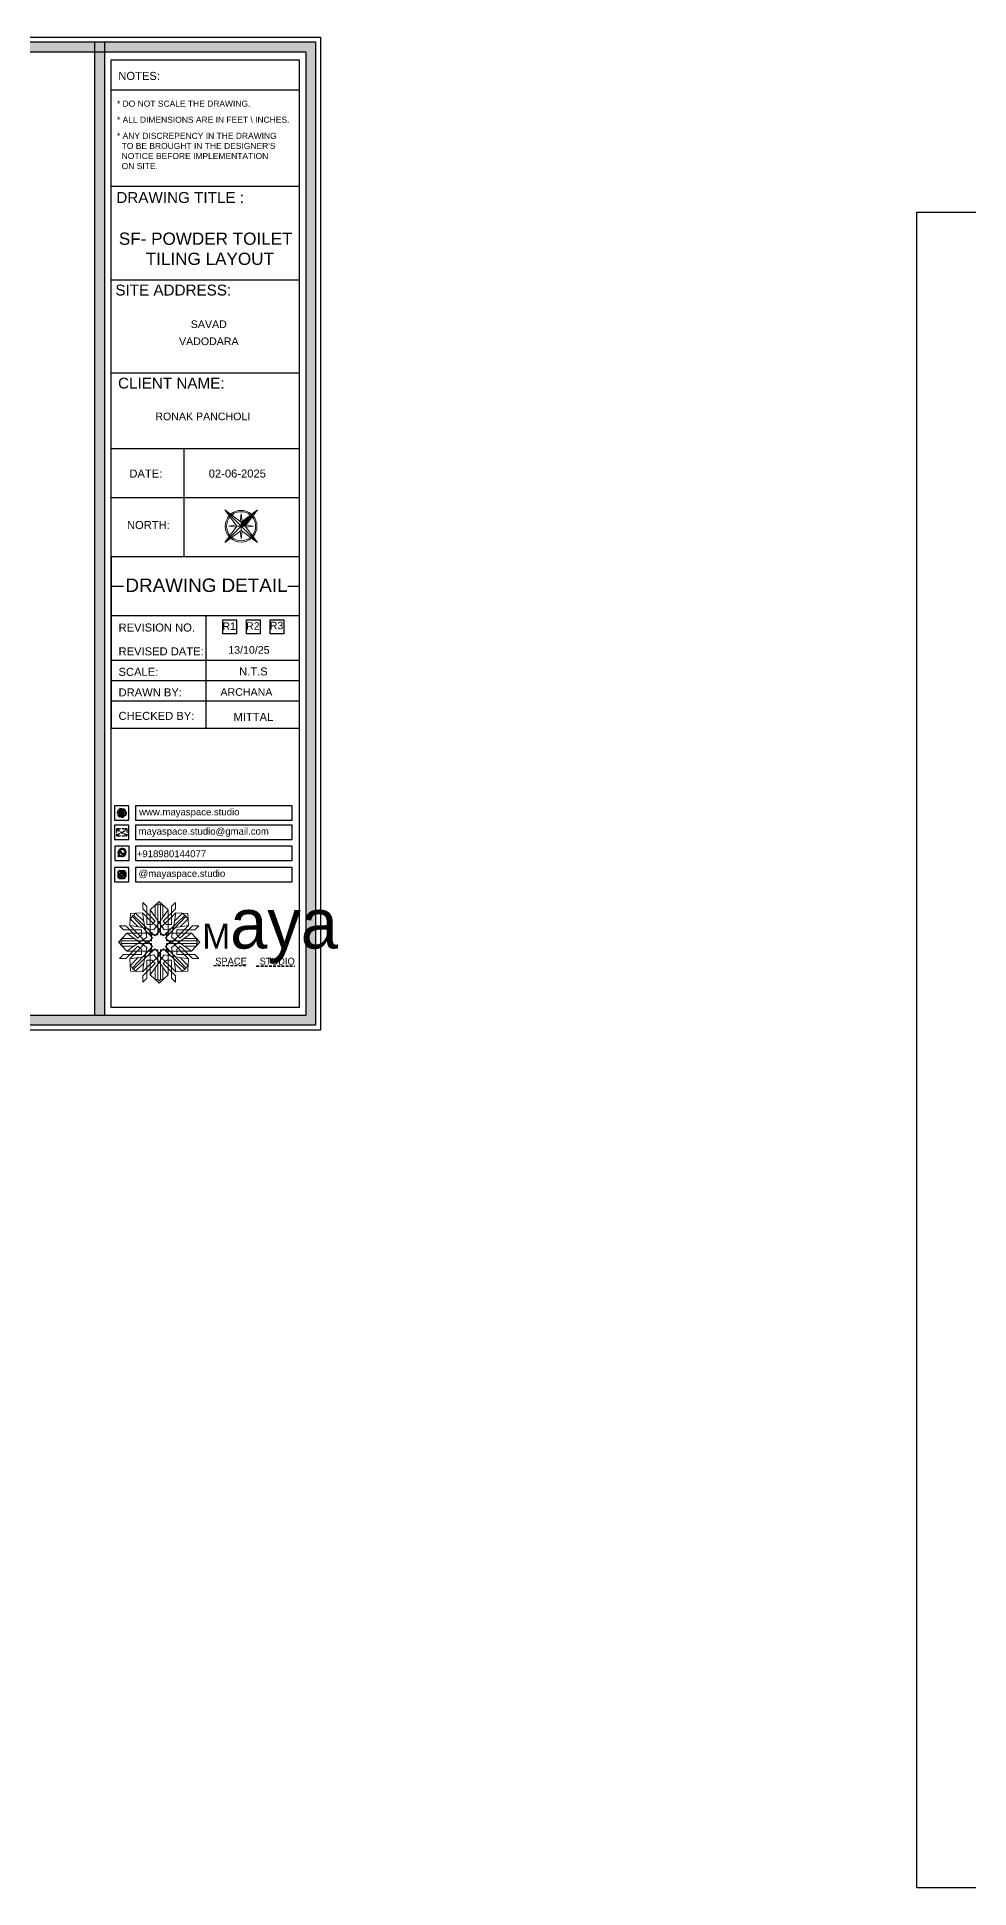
# Model space of a CAD drawing. Header units: millimetres. Extents: x 56222 to 3066687, y -650199 to -121287.
# Drawn here: x 148933 to 149099.7, y -185412.7 to -185081.6 of the extents above; entities that cross this region are included whole.
import ezdxf
from ezdxf.enums import TextEntityAlignment as Align

# ---------------------------------------------------------------- set-up
doc = ezdxf.new("R2010")
doc.units = ezdxf.units.MM
doc.header["$MEASUREMENT"] = 0
doc.linetypes.add('DASHEDX2', pattern=[1.5, 1, -0.5])
for name, color, linetype, lineweight in [('Dimension', 10, 'DASHEDX2', 20), ('NAME PLATE', 7, 'Continuous', 25), ('title block', 7, 'Continuous', 9), ('XX~SLAB ( BEAM )~ ( DIM )', 7, 'Continuous', 9)]:
    doc.layers.add(name, color=color, linetype=linetype, lineweight=lineweight)
doc.styles.add('Arial', font='arial.ttf')
doc.styles.get("Standard").update_dxf_attribs({"font": 'arial.ttf', "height": 6})

# ---------------------------------------------------------------- blocks, each defined once
blk = doc.blocks.new('FSFSF')
at = {"color": 42, "lineweight": 5, "true_color": 0xe0ac11}
for p, q in [((28593.19, 131.45), (28593.54, 137.71)), ((28599.8, 138.06), (28593.54, 137.71)), ((28595.12, 136.69), (28594.53, 136.69)), ((28594.56, 136.12), (28594.56, 136.71)), ((28596.24, 137.86), (28595.12, 136.69)), ((28606.27, 126.08), (28595.12, 136.69)), ((28596.24, 137.86), (28600.47, 133.65)), ((28601.03, 130), (28599.8, 138.06)), ((28599.8, 138.05), (28608.58, 129.56)), ((28600.03, 143.51), (28600.03, 140.16)), ((28602.15, 141.41), (28600.03, 143.51)), ((28606.47, 133.76), (28600.03, 140.16)), ((28602.15, 141.41), (28602.15, 131.95)), ((28603.86, 139.69), (28608.58, 144.08)), ((28603.86, 126.58), (28603.86, 139.69)), ((28603.86, 139.69), (28608.58, 133.02)), ((28607.9, 142.22), (28606.58, 142.22)), ((28606.58, 142.22), (28606.58, 135.84)), ((28607.9, 142.22), (28608.58, 142.85)), ((28607.9, 142.22), (28607.9, 126.58)), ((28613.31, 139.69), (28608.58, 144.08)), ((28609.27, 142.22), (28608.59, 142.85)), ((28613.31, 139.69), (28608.59, 133.02)), ((28617.37, 138.05), (28608.59, 129.56)), ((28609.27, 142.22), (28609.27, 126.58)), ((28609.27, 142.22), (28610.59, 142.22)), ((28610.59, 142.22), (28610.59, 135.84)), ((28610.7, 133.76), (28617.14, 140.16)), ((28610.9, 126.08), (28622.05, 136.69)), ((28613.31, 126.58), (28613.31, 139.69)), ((28615.02, 141.41), (28617.14, 143.51)), ((28615.02, 141.41), (28615.02, 131.95)), ((28616.14, 130), (28617.37, 138.06)), ((28620.93, 137.86), (28616.7, 133.65)), ((28617.14, 143.51), (28617.14, 140.16)), ((28617.37, 138.06), (28623.63, 137.71)), ((28620.93, 137.86), (28622.05, 136.69)), ((28622.05, 136.69), (28622.64, 136.69)), ((28622.62, 136.12), (28622.62, 136.71)), ((28624, 131.45), (28623.65, 137.71)), ((28591.56, 127.39), (28587.17, 122.66)), ((28587.73, 131.22), (28591.08, 131.22)), ((28589.84, 129.1), (28587.73, 131.22)), ((28589.84, 129.1), (28599.29, 129.1)), ((28597.49, 124.78), (28591.08, 131.22)), ((28604.66, 127.39), (28591.56, 127.39)), ((28591.56, 127.39), (28598.23, 122.67)), ((28593.19, 131.45), (28601.69, 122.67)), ((28601.25, 130.22), (28593.19, 131.45)), ((28593.39, 135), (28594.56, 136.12)), ((28593.39, 135), (28597.6, 130.78)), ((28605.17, 124.98), (28594.56, 136.12)), ((28597.49, 124.78), (28599.29, 126.5)), ((28599.29, 126.5), (28599.29, 129.1)), ((28605.86, 129.18), (28601.03, 130)), ((28602.07, 125.39), (28601.25, 130.22)), ((28604.75, 131.95), (28602.15, 131.95)), ((28603.68, 126.54), (28603.68, 127.39)), ((28604.66, 126.54), (28603.68, 126.54)), ((28604.71, 127.57), (28603.86, 127.57)), ((28607.9, 126.58), (28603.86, 126.58)), ((28604.66, 123.35), (28604.66, 127.39)), ((28604.7, 126.58), (28604.71, 127.57)), ((28606.47, 133.76), (28604.75, 131.95)), ((28605.86, 129.18), (28608.58, 133.02)), ((28606.27, 126.08), (28608.58, 128.27)), ((28607.9, 128.92), (28608.58, 129.56)), ((28607.9, 128.92), (28608.58, 128.27)), ((28611.31, 129.18), (28608.59, 133.02)), ((28609.27, 128.92), (28608.59, 129.56)), ((28609.27, 128.92), (28608.59, 128.27)), ((28610.9, 126.08), (28608.59, 128.27)), ((28609.27, 126.58), (28613.31, 126.58)), ((28610.7, 133.76), (28612.42, 131.95)), ((28611.31, 129.18), (28616.14, 130)), ((28612.02, 124.98), (28622.62, 136.12)), ((28612.42, 131.95), (28615.02, 131.95)), ((28612.46, 126.58), (28612.46, 127.57)), ((28612.46, 127.57), (28613.31, 127.57)), ((28612.52, 123.35), (28612.52, 127.39)), ((28612.52, 127.39), (28625.63, 127.39)), ((28612.52, 126.54), (28613.51, 126.54)), ((28613.51, 126.54), (28613.51, 127.39)), ((28615.12, 125.39), (28615.94, 130.22)), ((28623.99, 131.45), (28615.5, 122.67)), ((28615.94, 130.22), (28624, 131.45)), ((28627.34, 129.1), (28617.89, 129.1)), ((28617.89, 126.5), (28617.89, 129.1)), ((28619.7, 124.78), (28617.89, 126.5)), ((28625.63, 127.39), (28618.96, 122.67)), ((28623.8, 135), (28619.59, 130.78)), ((28619.7, 124.78), (28626.1, 131.22)), ((28623.8, 135), (28622.62, 136.12)), ((28625.63, 127.39), (28630.02, 122.66)), ((28629.45, 131.22), (28626.1, 131.22)), ((28627.34, 129.1), (28629.45, 131.22)), ((28591.56, 117.94), (28587.17, 122.66)), ((28589.03, 123.35), (28588.4, 122.67)), ((28589.03, 121.98), (28588.4, 122.65)), ((28589.03, 123.35), (28589.03, 124.67)), ((28589.03, 124.67), (28595.4, 124.67)), ((28589.03, 123.35), (28604.66, 123.35)), ((28589.03, 121.98), (28604.66, 121.98)), ((28589.03, 121.98), (28589.03, 120.66)), ((28589.03, 120.66), (28595.4, 120.66)), ((28597.49, 120.54), (28591.08, 114.11)), ((28591.56, 117.94), (28598.23, 122.65)), ((28604.66, 117.94), (28591.56, 117.94)), ((28593.19, 113.88), (28601.69, 122.65)), ((28605.17, 120.35), (28594.56, 109.2)), ((28606.27, 119.15), (28595.12, 108.54)), ((28597.49, 120.54), (28599.29, 118.83)), ((28602.07, 125.39), (28598.23, 122.67)), ((28602.07, 119.94), (28598.23, 122.65)), ((28599.29, 118.83), (28599.29, 116.23)), ((28602.07, 119.94), (28601.25, 115.1)), ((28602.33, 123.35), (28601.69, 122.67)), ((28602.33, 121.98), (28601.69, 122.65)), ((28602.33, 123.35), (28602.97, 122.67)), ((28602.33, 121.98), (28602.97, 122.65)), ((28605.17, 124.98), (28602.97, 122.67)), ((28605.17, 120.35), (28602.97, 122.65)), ((28604.66, 118.78), (28603.68, 118.78)), ((28603.68, 118.78), (28603.68, 117.94)), ((28607.9, 118.65), (28603.86, 118.65)), ((28603.86, 118.65), (28603.86, 105.54)), ((28604.71, 117.66), (28603.86, 117.66)), ((28604.66, 121.98), (28604.66, 117.94)), ((28604.7, 118.65), (28604.71, 117.66)), ((28606.27, 119.15), (28608.58, 116.96)), ((28607.9, 103.01), (28607.9, 118.65)), ((28607.9, 116.31), (28608.58, 116.96)), ((28610.9, 119.15), (28608.59, 116.96)), ((28609.27, 116.31), (28608.59, 116.96)), ((28609.27, 118.65), (28613.31, 118.65)), ((28609.27, 103.01), (28609.27, 118.65)), ((28610.9, 119.15), (28622.05, 108.54)), ((28612.02, 124.98), (28614.21, 122.67)), ((28612.02, 120.35), (28614.21, 122.65)), ((28612.02, 120.35), (28622.62, 109.2)), ((28612.46, 118.65), (28612.46, 117.66)), ((28612.46, 117.66), (28613.31, 117.66)), ((28628.16, 123.35), (28612.52, 123.35)), ((28612.52, 121.98), (28612.52, 117.94)), ((28628.16, 121.98), (28612.52, 121.98)), ((28612.52, 118.78), (28613.51, 118.78)), ((28612.52, 117.94), (28625.63, 117.94)), ((28613.31, 118.65), (28613.31, 105.54)), ((28613.51, 118.78), (28613.51, 117.94)), ((28614.85, 123.35), (28614.21, 122.67)), ((28614.85, 121.98), (28614.21, 122.65)), ((28614.85, 123.35), (28615.5, 122.67)), ((28614.85, 121.98), (28615.5, 122.65)), ((28615.12, 125.39), (28618.96, 122.67)), ((28615.12, 119.94), (28618.96, 122.65)), ((28615.12, 119.94), (28615.94, 115.1)), ((28623.99, 113.88), (28615.5, 122.65)), ((28619.7, 120.54), (28617.89, 118.83)), ((28617.89, 118.83), (28617.89, 116.23)), ((28625.63, 117.94), (28618.96, 122.65)), ((28619.7, 120.54), (28626.1, 114.11)), ((28628.16, 124.67), (28621.78, 124.67)), ((28628.16, 120.66), (28621.78, 120.66)), ((28625.63, 117.94), (28630.02, 122.66)), ((28628.16, 123.35), (28628.16, 124.67)), ((28628.16, 123.35), (28628.78, 122.67)), ((28628.16, 121.98), (28628.78, 122.65)), ((28628.16, 121.98), (28628.16, 120.66)), ((28589.84, 116.23), (28587.73, 114.11)), ((28587.73, 114.11), (28591.08, 114.11)), ((28589.84, 116.23), (28599.29, 116.23)), ((28601.25, 115.1), (28593.19, 113.87)), ((28593.19, 113.87), (28593.54, 107.62)), ((28593.39, 110.32), (28597.6, 114.55)), ((28593.39, 110.32), (28594.56, 109.2)), ((28599.8, 107.17), (28593.54, 107.52)), ((28595.12, 108.54), (28594.53, 108.54)), ((28594.56, 109.2), (28594.56, 108.61)), ((28596.24, 107.37), (28595.12, 108.54)), ((28596.24, 107.37), (28600.47, 111.58)), ((28599.8, 107.17), (28608.58, 115.67)), ((28601.03, 115.23), (28599.8, 107.17)), ((28606.47, 111.47), (28600.03, 105.07)), ((28605.86, 116.05), (28601.03, 115.23)), ((28602.15, 103.82), (28602.15, 113.27)), ((28604.75, 113.27), (28602.15, 113.27)), ((28603.86, 105.54), (28608.58, 112.21)), ((28606.47, 111.47), (28604.75, 113.27)), ((28605.86, 116.05), (28608.58, 112.21)), ((28606.58, 103.01), (28606.58, 109.38)), ((28607.9, 116.31), (28608.58, 115.67)), ((28609.27, 116.31), (28608.59, 115.67)), ((28611.31, 116.05), (28608.59, 112.21)), ((28617.37, 107.17), (28608.59, 115.67)), ((28613.31, 105.54), (28608.59, 112.21)), ((28610.59, 103.01), (28610.59, 109.38)), ((28610.7, 111.47), (28612.42, 113.27)), ((28610.7, 111.47), (28617.14, 105.07)), ((28611.31, 116.05), (28616.14, 115.23)), ((28612.42, 113.27), (28615.02, 113.27)), ((28615.02, 103.82), (28615.02, 113.27)), ((28615.94, 115.1), (28624, 113.87)), ((28616.14, 115.23), (28617.37, 107.17)), ((28620.93, 107.37), (28616.7, 111.58)), ((28617.37, 107.17), (28623.63, 107.52)), ((28627.34, 116.23), (28617.89, 116.23)), ((28623.8, 110.32), (28619.59, 114.55)), ((28620.93, 107.37), (28622.05, 108.54)), ((28622.05, 108.54), (28622.64, 108.54)), ((28623.8, 110.32), (28622.62, 109.2)), ((28622.62, 109.2), (28622.62, 108.61)), ((28624, 113.87), (28623.65, 107.62)), ((28629.45, 114.11), (28626.1, 114.11)), ((28627.34, 116.23), (28629.45, 114.11)), ((28600.03, 101.71), (28600.03, 105.07)), ((28602.15, 103.82), (28600.03, 101.71)), ((28603.86, 105.54), (28608.58, 101.15)), ((28607.9, 103.01), (28606.58, 103.01)), ((28607.9, 103.01), (28608.58, 102.38)), ((28613.31, 105.54), (28608.58, 101.15)), ((28609.27, 103.01), (28608.59, 102.38)), ((28609.27, 103.01), (28610.59, 103.01)), ((28615.02, 103.82), (28617.14, 101.71)), ((28617.14, 101.71), (28617.14, 105.07))]:
    blk.add_line(p, q, dxfattribs=at)
blk = doc.blocks.new('hgwg')
at = {"layer": 'Dimension', "true_color": 0xd39e00}
h = blk.add_hatch(color=42, dxfattribs=at)
h.dxf.hatch_style = 1
h.paths.add_polyline_path([(27505.71, 45.05), (27494.27, 45.05), (27494.27, 44.9), (27505.71, 44.9)])
h = blk.add_hatch(color=42, dxfattribs=at)
h.dxf.hatch_style = 1
h.paths.add_polyline_path([(27523.3, 44.9), (27509.68, 44.9), (27509.68, 44.75), (27523.3, 44.75)])
at = {"layer": 'Dimension', "color": 42, "true_color": 0xd39e00}
for p, q in [((27494.27, 45.05), (27505.71, 45.05)), ((27494.27, 44.9), (27494.27, 45.05)), ((27494.27, 44.9), (27505.71, 44.9)), ((27505.71, 45.05), (27505.71, 44.9)), ((27509.68, 44.9), (27523.3, 44.9)), ((27509.68, 44.9), (27509.68, 44.75)), ((27509.68, 44.75), (27523.3, 44.75)), ((27523.3, 44.75), (27523.3, 44.9))]:
    blk.add_line(p, q, dxfattribs=at)
at = {"layer": 'Dimension', "color": 42, "true_color": 0xd39e00, "attachment_point": 1}
for s, width, insert, char_height in [('{\\fCinzel|b0|i0|c0|p2;\\H1.5x;M\\fAmsterdam One|b0|i0|c0|p2;\\H2x;aya}', 85.3277, (27490.17, 69.17), 6), ('{\\fCinzel|b0|i0|c0|p2;SPACE     STUDIO}', 66.129, (27494.83, 47.86), 2.5)]:
    blk.add_mtext_dynamic_manual_height_columns(s, width=width, gutter_width=30, heights=[0], dxfattribs=dict(at, insert=insert, char_height=char_height))
blk = doc.blocks.new('QEGW4TG')
at = {"layer": 'Dimension', "true_color": 0x000000}
h = blk.add_hatch(color=18, dxfattribs=at)
h.dxf.hatch_style = 1
h.paths.add_polyline_path([(2.69, 1.93, 0.170513), (2.95, 1.97, 0.190337), (3.11, 2.18, 0.316231), (3.07, 2.28), (2.79, 2.37, 0.273721), (2.69, 2.34, 0.040749), (2.63, 2.27, -0.441282), (2.53, 2.25, -0.11828), (2.06, 2.64, -0.441282), (2.07, 2.74, 0.040749), (2.13, 2.81, 0.290083), (2.14, 2.92), (2.01, 3.18, 0.316231), (1.91, 3.2, 0.190337), (1.73, 3, 0.170513), (1.72, 2.74, 0.252784)], flags=0)
h.paths.add_polyline_path([(1.19, 1.98), (1.03, 1.3, 0.550912), (1.11, 1.23), (1.75, 1.39, 6.344125)])
h.paths.add_polyline_path([(1.81, 1.7), (1.4, 1.6), (1.5, 2.03, -9.071339)], flags=16)
h.paths.add_polyline_path([(3.11, 2.16, -0.17811), (2.95, 1.97, -0.170513), (2.69, 1.93, -0.252784), (1.72, 2.74, -0.170513), (1.73, 3, -0.17811), (1.89, 3.19, -0.370089), (2.01, 3.18), (2.14, 2.92, -0.307185), (2.13, 2.8, -0.041087), (2.06, 2.73, 0.321676), (2.05, 2.65, 0.126524), (2.55, 2.24, 0.312216), (2.62, 2.26, -0.041087), (2.68, 2.34, -0.290673), (2.79, 2.37), (3.07, 2.28, -0.370089)], flags=0)
h = blk.add_hatch(color=18, dxfattribs=at)
h.dxf.hatch_style = 1
h.paths.add_polyline_path([(2.79, 2.37, 0.273721), (2.69, 2.34, 0.040749), (2.63, 2.27, -0.441282), (2.53, 2.25, -0.11828), (2.06, 2.64, -0.441282), (2.07, 2.74, 0.040749), (2.13, 2.81, 0.290083), (2.14, 2.92), (2.01, 3.18, 0.316231), (1.91, 3.2, 0.190337), (1.73, 3, 0.170513), (1.72, 2.74, 0.252784), (2.69, 1.93, 0.170513), (2.95, 1.97, 0.190337), (3.11, 2.18, 0.316231), (3.07, 2.28)])
for p, q in [((1.19, 1.98), (1.03, 1.3)), ((1.1, 1.23), (1.75, 1.39)), ((1.5, 2.03), (1.4, 1.6)), ((1.4, 1.6), (1.81, 1.7)), ((2.01, 3.18), (2.14, 2.92)), ((3.07, 2.28), (2.8, 2.36))]:
    blk.add_line(p, q)
blk.add_lwpolyline([(0, 0), (4.68, 0), (4.68, 4.68), (0, 4.68)], close=True)
for centre, radius, start, end in [((1.09, 1.29), 0.0598, 164.84831, 282.14582), ((2.39, 2.56), 1.34, 241.47269, 205.64225), ((2.39, 2.56), 1.04, 235.99618, 210.83325), ((2.09, 2.87), 0.39, 159.7007, 198.40719), ((2.96, 3.23), 1.33, 201.42182, 258.16694), ((2.07, 2.87), 0.364, 118.96853, 159.36483), ((1.94, 3.12), 0.0896, 41.89846, 123.13436), ((2.11, 2.68), 0.066, 135.99317, 224.88915), ((1.67, 3.16), 0.586, 312.46169, 321.87278), ((3.12, 3.42), 1.31, 216.54555, 243.52792), ((2.05, 2.87), 0.104, 320.39235, 28.69706), ((2.57, 2.3), 0.066, 234.24815, 323.14414), ((3.11, 1.94), 0.586, 137.26453, 146.67562), ((2.76, 2.27), 0.104, 70.44024, 138.74495), ((2.75, 2.31), 0.39, 260.73011, 299.43661), ((2.76, 2.29), 0.364, 299.77248, 340.16878), ((3.03, 2.2), 0.0896, 336.00294, 57.23884)]:
    blk.add_arc(centre, radius, start, end)
blk = doc.blocks.new('ASGERG')
at = {"layer": 'Dimension', "true_color": 0x000000}
h = blk.add_hatch(color=18, dxfattribs=at)
h.dxf.hatch_style = 1
h.paths.add_polyline_path([(0.99, 1.7, 0.353872), (1.69, 1.03), (2.96, 1.03, 0.353872), (3.66, 1.7), (3.66, 2.99, 0.353872), (2.96, 3.67), (1.69, 3.67, 0.353872), (0.99, 2.99)])
h.paths.add_polyline_path([(1.27, 2.97, -0.353872), (1.72, 3.4), (2.94, 3.4, -0.353872), (3.38, 2.97), (3.38, 1.72, -0.353872), (2.94, 1.3), (1.72, 1.3, -0.353872), (1.27, 1.72)], flags=16)
h.paths.add_polyline_path([(3.02, 2.35, -1), (1.64, 2.35, -1)], flags=0)
h.paths.add_polyline_path([(2.74, 2.35, -1), (1.92, 2.35, -1)], flags=0)
h.paths.add_polyline_path([(2.86, 3.02, -1), (3.19, 3.02, -1)], flags=0)
h.paths.add_polyline_path([(1.64, 2.35, 1), (3.02, 2.35, 1)], flags=0)
h = blk.add_hatch(color=18, dxfattribs=at)
h.dxf.hatch_style = 1
h.paths.add_polyline_path([(1.64, 2.35, 1), (3.02, 2.35, 1)])
h.paths.add_polyline_path([(2.74, 2.35, -1), (1.92, 2.35, -1)], flags=16)
h = blk.add_hatch(color=18, dxfattribs=at)
h.dxf.hatch_style = 1
h.paths.add_polyline_path([(3.19, 3.02, 1), (2.86, 3.02, 1)])
for p, q in [((0.99, 2.99), (0.99, 1.7)), ((1.27, 2.97), (1.27, 1.72)), ((1.69, 3.67), (2.96, 3.67)), ((1.69, 1.03), (2.96, 1.03)), ((2.94, 3.4), (1.72, 3.4)), ((2.94, 1.3), (1.72, 1.3)), ((3.38, 2.97), (3.38, 1.72)), ((3.66, 2.99), (3.66, 1.7))]:
    blk.add_line(p, q)
blk.add_lwpolyline([(0, 0), (4.68, 0), (4.68, 4.68), (0, 4.68)], close=True)
for centre, radius in [((2.33, 2.35), 0.694), ((2.33, 2.35), 0.414), ((3.02, 3.02), 0.168)]:
    blk.add_circle(centre, radius)
for centre, radius, start, end in [((1.76, 2.89), 0.778, 94.86305, 172.81274), ((1.76, 1.8), 0.778, 187.18726, 265.13695), ((1.76, 2.91), 0.491, 94.86305, 172.81274), ((1.76, 1.78), 0.491, 187.18726, 265.13695), ((2.9, 2.91), 0.491, 7.18726, 85.13695), ((2.9, 1.78), 0.491, 274.86305, 352.81274), ((2.89, 2.89), 0.778, 7.18726, 85.13695), ((2.89, 1.8), 0.778, 274.86305, 352.81274)]:
    blk.add_arc(centre, radius, start, end)
blk = doc.blocks.new('ETYETE')
at = {"layer": 'Dimension', "true_color": 0x000000}
h = blk.add_hatch(color=18, dxfattribs=at)
h.dxf.hatch_style = 1
h.paths.add_polyline_path([(3.76, 1.14, 0.414214), (4.12, 1.5), (4.12, 3.29, 0.414214), (3.76, 3.65), (0.92, 3.65, 0.414214), (0.56, 3.29), (0.56, 1.5, 0.414214), (0.92, 1.14)])
h.paths.add_polyline_path([(2.61, 2.22), (3.92, 1.34, -0.198912), (3.76, 1.28), (0.92, 1.28, -0.198912), (0.76, 1.34), (2.08, 2.22), (2.34, 1.98)], flags=16)
h.paths.add_polyline_path([(2.34, 2.16), (0.89, 3.51, -0.028783), (0.92, 3.52), (3.76, 3.52, -0.028783), (3.79, 3.51)], flags=16)
h.paths.add_polyline_path([(2.71, 2.32), (3.92, 3.45, -0.202482), (3.99, 3.29), (3.99, 1.5, -0.043076), (3.98, 1.46)], flags=16)
h.paths.add_polyline_path([(1.98, 2.32), (0.7, 1.46, -0.043076), (0.7, 1.5), (0.7, 3.29, -0.202482), (0.76, 3.45)], flags=16)
blk.add_lwpolyline([(0, 0), (4.68, 0), (4.68, 4.68), (0, 4.68)], close=True)
at = {"layer": 'Dimension', "color": 18, "true_color": 0x000000}
for p, q in [((0.56, 3.29), (0.56, 1.5)), ((0.7, 3.29), (0.7, 1.5)), ((0.7, 1.46), (1.98, 2.32)), ((0.76, 3.45), (1.98, 2.32)), ((0.76, 1.34), (2.08, 2.22)), ((0.89, 3.51), (2.34, 2.16)), ((0.92, 3.65), (3.76, 3.65)), ((0.92, 3.52), (3.76, 3.52)), ((0.92, 1.28), (3.76, 1.28)), ((0.92, 1.14), (3.76, 1.14)), ((2.08, 2.22), (2.34, 1.98)), ((2.34, 2.16), (3.79, 3.51)), ((2.34, 1.98), (2.61, 2.22)), ((3.92, 1.34), (2.61, 2.22)), ((2.71, 2.32), (3.92, 3.45)), ((3.98, 1.46), (2.71, 2.32)), ((3.99, 3.29), (3.99, 1.5)), ((4.12, 3.29), (4.12, 1.5))]:
    blk.add_line(p, q, dxfattribs=at)
for centre, radius, start, end in [((0.92, 3.29), 0.358, 90, 180), ((0.92, 1.5), 0.358, 180, 270), ((0.92, 3.29), 0.224, 134.21359, 180), ((0.92, 1.5), 0.224, 180, 189.86619), ((0.92, 1.5), 0.224, 225, 270), ((0.92, 3.29), 0.224, 90, 96.59483), ((3.76, 3.29), 0.358, 0, 90), ((3.76, 3.29), 0.224, 83.40517, 90), ((3.76, 1.5), 0.358, 270, 0), ((3.76, 1.5), 0.224, 270, 315), ((3.76, 3.29), 0.224, 0, 45.78641), ((3.76, 1.5), 0.224, 350.13381, 0)]:
    blk.add_arc(centre, radius, start, end, dxfattribs=at)
blk = doc.blocks.new('DTGWEGEARG')
at = {"layer": 'Dimension', "true_color": 0x000000}
h = blk.add_hatch(color=18, dxfattribs=at)
h.dxf.hatch_style = 1
h.paths.add_polyline_path([(3.83, 2.34, 1), (0.85, 2.34, 1)])
h.paths.add_polyline_path([(2.51, 1.01, 0.105795), (2.96, 1.58, -0.055205), (3.3, 1.41, -0.169822)], flags=16)
h.paths.add_polyline_path([(2.41, 1.12), (2.41, 1.69, -0.058279), (2.81, 1.63, -0.103353)], flags=16)
h.paths.add_polyline_path([(2.26, 1.13, -0.101741), (1.87, 1.63, -0.057171), (2.26, 1.69)], flags=16)
h.paths.add_polyline_path([(2.17, 1.01, -0.169822), (1.38, 1.41, -0.055205), (1.72, 1.58, 0.105795)], flags=16)
h.paths.add_polyline_path([(3.02, 1.72, 0.081336), (3.13, 2.27), (3.68, 2.27, -0.152069), (3.4, 1.52, 0.05687)], flags=16)
h.paths.add_polyline_path([(2.87, 1.77, 0.061945), (2.41, 1.84), (2.41, 2.27), (2.98, 2.27, -0.081344)], flags=16)
h.paths.add_polyline_path([(2.26, 1.84, 0.060923), (1.8, 1.77, -0.081344), (1.7, 2.27), (2.26, 2.27)], flags=16)
h.paths.add_polyline_path([(1.66, 1.72, 0.05687), (1.28, 1.52, -0.152069), (1, 2.27), (1.55, 2.27, 0.081336)], flags=16)
h.paths.add_polyline_path([(2.41, 2.42), (2.41, 2.83, 0.061945), (2.87, 2.91, -0.080009), (2.98, 2.42)], flags=16)
h.paths.add_polyline_path([(3.13, 2.42, 0.080116), (3.02, 2.96, 0.05687), (3.4, 3.16, 0.028258), (3.3, 3.27, -0.055205), (2.96, 3.1, 0.105795), (2.51, 3.67, -0.36029), (3.68, 2.42)], flags=16)
h.paths.add_polyline_path([(2.26, 2.42), (1.7, 2.42, -0.080009), (1.8, 2.91, 0.060923), (2.26, 2.84)], flags=16)
h.paths.add_polyline_path([(1.55, 2.42), (1, 2.42, -0.150466), (1.28, 3.16, 0.05687), (1.66, 2.96, 0.080116)], flags=16)
h.paths.add_polyline_path([(2.41, 2.98), (2.41, 3.56, -0.103353), (2.81, 3.05, -0.058279)], flags=16)
h.paths.add_polyline_path([(2.26, 2.99, -0.057171), (1.87, 3.05, -0.101741), (2.26, 3.55)], flags=16)
h.paths.add_polyline_path([(1.72, 3.1, -0.055205), (1.38, 3.27, -0.169822), (2.17, 3.67, 0.105795)], flags=16)
blk.add_lwpolyline([(0, 0), (4.68, 0), (4.68, 4.68), (0, 4.68)], close=True)
at = {"layer": 'Dimension', "color": 18, "true_color": 0x000000}
for p, q in [((1, 2.42), (1.55, 2.42)), ((1, 2.27), (1.55, 2.27)), ((1.7, 2.42), (2.26, 2.42)), ((1.7, 2.27), (2.26, 2.27)), ((2.26, 3.55), (2.26, 2.99)), ((2.26, 2.84), (2.26, 2.42)), ((2.26, 2.27), (2.26, 1.84)), ((2.26, 1.69), (2.26, 1.13)), ((2.41, 3.56), (2.41, 2.98)), ((2.41, 2.83), (2.41, 2.42)), ((2.41, 2.42), (2.98, 2.42)), ((2.41, 2.27), (2.98, 2.27)), ((2.41, 2.27), (2.41, 1.84)), ((2.41, 1.69), (2.41, 1.12)), ((3.13, 2.42), (3.68, 2.42)), ((3.13, 2.27), (3.68, 2.27))]:
    blk.add_line(p, q, dxfattribs=at)
blk.add_circle((2.34, 2.34), 1.49, dxfattribs=at)
for centre, radius, start, end in [((2.34, 2.34), 1.34, 142.38188, 176.60928), ((2.34, 2.34), 1.34, 183.03147, 217.61812), ((2.34, 4.74), 1.9, 236.13994, 249.15951), ((2.34, -0.06), 1.9, 110.84049, 123.86006), ((2.34, 2.34), 1.34, 97.35489, 135.90733), ((2.34, 4.74), 1.75, 236.74173, 249.38105), ((2.34, -0.06), 1.75, 110.61895, 123.25827), ((2.34, 2.34), 1.34, 224.09267, 262.64511), ((3.28, 2.34), 1.73, 159.05674, 177.37895), ((3.28, 2.34), 1.73, 182.34346, 200.94326), ((3.28, 2.34), 1.58, 158.83251, 177.13018), ((3.28, 2.34), 1.58, 182.56584, 201.16749), ((3.28, 2.34), 1.73, 129.93011, 154.08674), ((3.28, 2.34), 1.73, 205.91326, 230.06989), ((2.34, 4.74), 1.9, 253.67992, 267.62529), ((2.34, -0.06), 1.9, 92.37471, 106.32008), ((3.28, 2.34), 1.58, 130.10725, 153.34459), ((2.34, 4.74), 1.75, 254.33365, 267.42202), ((2.34, -0.06), 1.75, 92.57798, 105.66635), ((3.28, 2.34), 1.58, 206.65541, 229.89275), ((1.4, 2.34), 1.58, 26.65541, 50.25843), ((2.34, 4.74), 1.75, 272.32478, 285.66635), ((2.34, 4.74), 1.9, 272.1415, 286.32008), ((2.34, -0.06), 1.9, 73.67992, 87.8585), ((2.34, -0.06), 1.75, 74.33365, 87.67522), ((1.4, 2.34), 1.58, 309.74157, 333.34459), ((2.34, 2.34), 1.34, 3.39072, 82.64511), ((1.4, 2.34), 1.73, 25.91326, 50.06989), ((1.4, 2.34), 1.73, 309.93011, 334.08674), ((2.34, 2.34), 1.34, 277.35489, 315.90733), ((1.4, 2.34), 1.58, 2.86982, 21.16749), ((1.4, 2.34), 1.58, 338.83251, 357.43416), ((2.34, 4.74), 1.75, 290.61895, 303.25827), ((2.34, -0.06), 1.75, 56.74173, 69.38105), ((2.34, 4.74), 1.9, 290.84049, 303.86006), ((1.4, 2.34), 1.73, 2.62105, 20.94326), ((1.4, 2.34), 1.73, 339.05674, 357.65654), ((2.34, -0.06), 1.9, 56.13994, 69.15951), ((2.34, 2.34), 1.34, 322.38188, 356.96853)]:
    blk.add_arc(centre, radius, start, end, dxfattribs=at)
blk = doc.blocks.new('4t')
at = {"transparency": 33554607}
h = blk.add_hatch(color=1, dxfattribs=at)
h.dxf.hatch_style = 1
h.paths.add_polyline_path([(45531.3, -35822.3), (45529.2, -35821.8), (45528.1, -35837)])
h = blk.add_hatch(color=1, dxfattribs=at)
h.dxf.hatch_style = 1
h.paths.add_polyline_path([(45533.4, -35822.8), (45531.3, -35822.3), (45528.1, -35837)])
h = blk.add_hatch(color=1, dxfattribs=at)
h.dxf.hatch_style = 1
h.paths.add_polyline_path([(45531.8, -35820.2), (45529.2, -35821.8), (45531.3, -35822.3)])
h = blk.add_hatch(color=1, dxfattribs=at)
h.dxf.hatch_style = 1
h.paths.add_polyline_path([(45531.8, -35820.2), (45531.3, -35822.3), (45533.4, -35822.8)])
at = {"layer": 'title block', "color": 7, "lineweight": 9}
for p, q in [((45535.5, -35803.4), (45530.2, -35817.6)), ((45535.5, -35803.4), (45531.8, -35820.2)), ((45534.4, -35818.5), (45535.5, -35803.4)), ((45530.2, -35817.6), (45515, -35816.5)), ((45515, -35816.5), (45529.2, -35821.8)), ((45515, -35816.5), (45531.8, -35820.2)), ((45530.5, -35816.7), (45526.9, -35812.5)), ((45526.9, -35812.5), (45529.2, -35817.5)), ((45531.8, -35820.2), (45530.2, -35817.6)), ((45539.5, -35815.3), (45534.4, -35817.6)), ((45535.3, -35818.9), (45539.5, -35815.3)), ((45528.3, -35821.5), (45524.1, -35825.1)), ((45524.1, -35825.1), (45529.2, -35822.8)), ((45531.8, -35820.2), (45528.1, -35837)), ((45529.2, -35821.8), (45528.1, -35837)), ((45528.1, -35837), (45533.4, -35822.8)), ((45531.8, -35820.2), (45529.2, -35821.8)), ((45534.4, -35818.5), (45531.8, -35820.2)), ((45533.4, -35822.8), (45531.8, -35820.2)), ((45531.8, -35820.2), (45548.6, -35823.9)), ((45533.1, -35823.7), (45536.7, -35827.9)), ((45533.4, -35822.8), (45548.6, -35823.9)), ((45548.6, -35823.9), (45534.4, -35818.5)), ((45536.7, -35827.9), (45534.4, -35822.8))]:
    blk.add_line(p, q, dxfattribs=at)
for radius, start, end in [(11.8, 81.36, 163.7665), (10.8, 82.4286, 162.6979), (10.8, 352.4286, 72.6979), (11.8, 351.36, 73.7665), (11.8, 171.36, 253.7665), (10.8, 172.4286, 252.6979), (11.8, 261.36, 343.7665), (10.8, 262.4286, 342.6979)]:
    blk.add_arc((45531.8, -35820.2), radius, start, end, dxfattribs=at)

msp = doc.modelspace()

# ---------------------------------------------------------------- hatches: boundary and pattern name
at = {"layer": 'NAME PLATE', "true_color": 0xd39e00}
h = msp.add_hatch(color=42, dxfattribs=at)
h.paths.add_polyline_path([(148732.922, -185082.518), (148732.922, -185258.413), (148982.816, -185258.413), (148982.816, -185082.518)])
h.paths.add_polyline_path([(148734.675, -185084.272), (148981.062, -185084.272), (148981.062, -185256.659), (148734.675, -185256.659)], flags=16)
msp.add_hatch(color=42, dxfattribs=at).paths.add_polyline_path([(148943.356, -185256.659), (148945.109, -185256.659), (148945.109, -185082.518), (148943.356, -185082.518)])

# ---------------------------------------------------------------- linework, layer by layer
at = {"layer": 'NAME PLATE', "color": 42, "true_color": 0xd39e00}
for p, q in [((148979.875, -185091.174), (148946.297, -185091.174)), ((148979.875, -185108.372), (148946.297, -185108.372)), ((148979.875, -185125.118), (148946.297, -185125.118)), ((148979.875, -185141.762), (148946.297, -185141.762)), ((148979.875, -185155.324), (148946.297, -185155.324)), ((148959.288, -185155.324), (148959.288, -185174.601)), ((148979.875, -185164.05), (148946.297, -185164.05)), ((148979.875, -185174.601), (148946.297, -185174.601)), ((148946.297, -185174.601), (148946.297, -185205.293)), ((148979.875, -185174.601), (148979.875, -185205.293)), ((148946.297, -185179.863), (148948.468, -185179.863)), ((148977.845, -185179.863), (148979.875, -185179.863)), ((148946.297, -185185.124), (148979.875, -185185.124)), ((148963.239, -185205.293), (148963.239, -185185.124)), ((148979.875, -185193.191), (148946.297, -185193.191)), ((148979.875, -185196.825), (148946.297, -185196.825)), ((148979.875, -185200.458), (148946.297, -185200.458)), ((148946.297, -185205.293), (148979.875, -185205.293))]:
    msp.add_line(p, q, dxfattribs=at)
for points in [[(148732.045, -185081.641), (148983.693, -185081.641), (148983.693, -185259.29), (148732.045, -185259.29)], [(148732.922, -185082.518), (148982.816, -185082.518), (148982.816, -185258.413), (148732.922, -185258.413)], [(148734.675, -185084.272), (148981.062, -185084.272), (148981.062, -185256.659), (148734.675, -185256.659)], [(148943.356, -185256.659), (148943.356, -185082.518), (148945.109, -185082.518), (148945.109, -185256.659)], [(148946.297, -185255.216), (148946.297, -185085.715), (148979.875, -185085.715), (148979.875, -185255.216)], [(148966.239, -185185.904), (148968.712, -185185.904), (148968.712, -185188.377), (148966.239, -185188.377)], [(148970.475, -185185.904), (148972.947, -185185.904), (148972.947, -185188.377), (148970.475, -185188.377)], [(148974.71, -185185.904), (148977.183, -185185.904), (148977.183, -185188.377), (148974.71, -185188.377)]]:
    msp.add_lwpolyline(points, close=True, dxfattribs=at)
at = {"layer": 'NAME PLATE', "color": 18, "true_color": 0x000000}
for points in [[(148950.644, -185221.705), (148978.644, -185221.705), (148978.644, -185219.146), (148950.644, -185219.146)], [(148950.644, -185225.198), (148978.644, -185225.198), (148978.644, -185222.639), (148950.644, -185222.639)], [(148950.657, -185228.924), (148978.644, -185228.924), (148978.644, -185226.365), (148950.657, -185226.365)], [(148950.644, -185232.739), (148978.644, -185232.739), (148978.644, -185230.18), (148950.644, -185230.18)]]:
    msp.add_lwpolyline(points, close=True, dxfattribs=at)
at = {"layer": 'XX~SLAB ( BEAM )~ ( DIM )', "color": 85, "lineweight": 30, "true_color": 0x58ba48}
msp.add_lwpolyline([(149090.336, -185112.999), (149646.014, -185112.999), (149646.014, -185412.723), (149090.336, -185412.723)], close=True, dxfattribs=at)

# ---------------------------------------------------------------- block references
at = {"layer": 'NAME PLATE', "xscale": 0.2405152641525334, "yscale": 0.2405152641525334, "zscale": 0.2405152641525334, "rotation": 147.4367586490667}
msp.add_blockref('4t', (153562.053, -198324.319), dxfattribs=at)
at = {"layer": 'NAME PLATE', "color": 42, "true_color": 0xd39e00}
for name, p, xscale, yscale, zscale in [('DTGWEGEARG', (148946.902, -185221.705), 0.5470739924666984, 0.5470739924666984, 0.5470739924666984), ('ETYETE', (148946.902, -185225.198), 0.5470739924666984, 0.5470739924666984, 0.5470739924666984), ('QEGW4TG', (148946.915, -185228.924), 0.5470739924666984, 0.5470739924666984, 0.5470739924666984), ('ASGERG', (148946.902, -185232.739), 0.5470739924666984, 0.5470739924666984, 0.5470739924666984), ('FSFSF', (139217.899, -185285.298), 0.3403507351028549, 0.3403507351028549, 0.3403507351028549), ('hgwg', (135308.546, -185270.102), 0.4966878655707658, 0.4966878655707658, 0.4966878655707658)]:
    msp.add_blockref(name, p, dxfattribs=dict(at, xscale=xscale, yscale=yscale, zscale=zscale))

# ---------------------------------------------------------------- texts
at = {"layer": 'NAME PLATE', "style": 'Arial'}
for s, height, p in [('NOTES:', 1.4313, (148951.278, -185089.311)), ('DRAWING TITLE : ', 1.94803, (148958.996, -185111.321)), ('SF- POWDER TOILET', 2.1874, (148963.181, -185118.806)), ('TILING LAYOUT', 2.1874, (148963.924, -185122.404)), ('SITE ADDRESS:', 1.94803, (148957.386, -185127.878)), (' SAVAD ', 1.359, (148963.739, -185133.694)), ('VADODARA', 1.359, (148963.739, -185136.745)), ('CLIENT NAME:', 1.94803, (148957.031, -185144.522)), ('RONAK PANCHOLI    ', 1.35896, (148963.719, -185150.182)), ('DATE:', 1.4313, (148952.478, -185160.441)), ('02-06-2025', 1.4313, (148968.836, -185160.441)), ('NORTH:', 1.4313, (148952.935, -185169.643)), ('DRAWING DETAIL', 2.4084, (148963.319, -185180.907)), ('REVISION NO.', 1.43133, (148954.43, -185187.977)), ('REVISED DATE: ', 1.43133, (148955.486, -185192.244)), ('13/10/25', 1.359, (148970.912, -185191.947)), ('SCALE:', 1.4313, (148951.153, -185195.905)), ('DRAWN BY:', 1.4313, (148953.263, -185199.583)), ('ARCHANA', 1.359, (148970.468, -185199.481)), ('CHECKED BY:', 1.43133, (148954.375, -185203.782)), ('MITTAL', 1.4313, (148971.711, -185203.972))]:
    msp.add_text(s, height=height, dxfattribs=at).set_placement(p, align=Align.CENTER)
for s, insert, char_height, width, attachment_point in [('* DO NOT SCALE THE DRAWING.', (148947.312, -185093.016, 0), 1.08255, 41.82468, 1), ('* ALL DIMENSIONS ARE IN FEET \\\\ INCHES.', (148947.312, -185095.895, 0), 1.08255, 41.82468, 1), ("* ANY DISCREPENCY IN THE DRAWING \\P  TO BE BROUGHT IN THE DESIGNER'S\\P  NOTICE BEFORE IMPLEMENTATION \\P  ON SITE.", (148947.312, -185098.774, 0), 1.08255, 41.82468, 1), ('R1', (148967.395, -185186.347, 0), 1.359, 1.86978, 2), ('R2', (148971.603, -185186.317, 0), 1.359, 1.86978, 2), ('R3', (148975.852, -185186.234, 0), 1.359, 1.86978, 2), ('N.T.S', (148971.711, -185194.402, 0), 1.4313, 2.79356, 2)]:
    msp.add_mtext(s, dxfattribs=dict(at, insert=insert, char_height=char_height, width=width, attachment_point=attachment_point))
at = {"layer": 'NAME PLATE', "color": 18, "true_color": 0x000000, "char_height": 1.22324, "attachment_point": 1}
for s, width, gutter_width, insert in [('www.mayaspace.studio', 19.19683, 16.058, (148951.276, -185219.646, 0)), ('mayaspace.studio@gmail.com', 11.97631, 10.018, (148951.178, -185223.097, 0)), ('+918980144077', 46.70204, 10.018, (148950.862, -185227.121, 0)), ('@mayaspace.studio', 11.97631, 10.018, (148951.178, -185230.637, 0))]:
    msp.add_mtext_dynamic_manual_height_columns(s, width=width, gutter_width=gutter_width, heights=[0], dxfattribs=dict(at, insert=insert))

doc.saveas('drawing.dxf')
